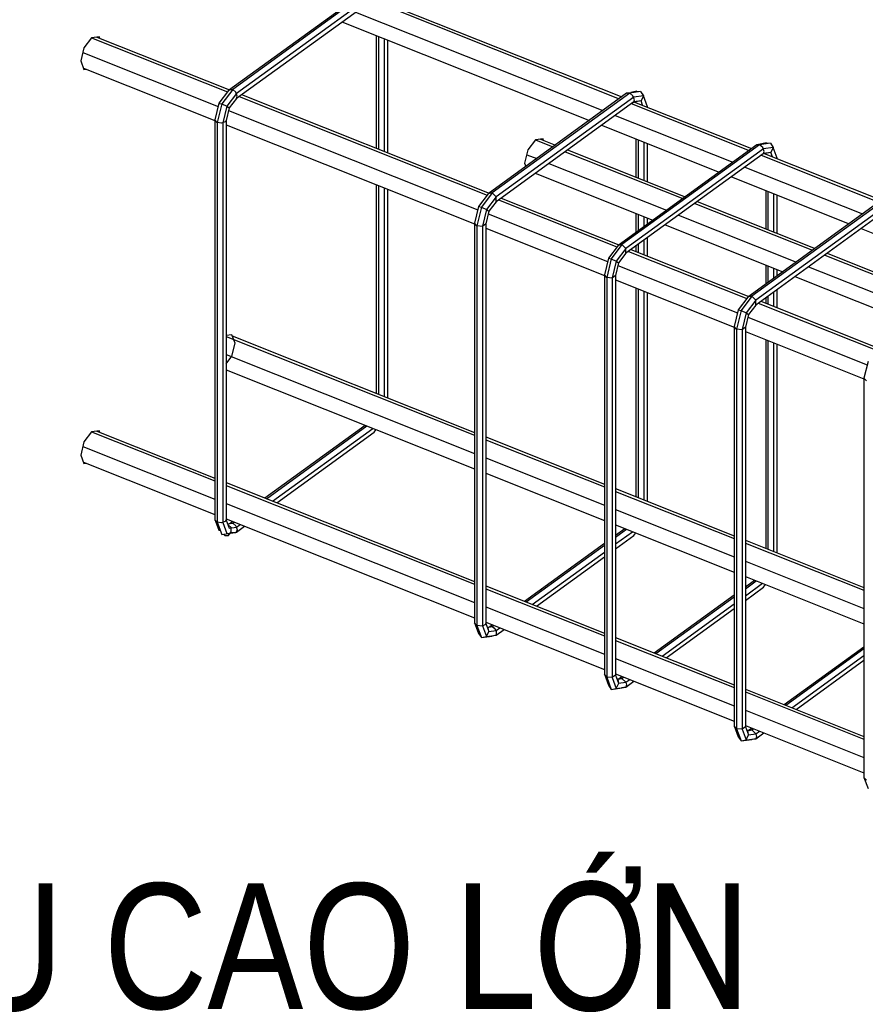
# Model space of a CAD drawing. Header units: millimetres. Extents: x 0 to 84000, y -29700 to 363007.
# Drawn here: x 4941 to 6626, y 290878 to 292855 of the extents above; entities that cross this region are included whole.
import ezdxf

# ---------------------------------------------------------------- set-up
doc = ezdxf.new("R2010")
doc.units = ezdxf.units.MM
doc.linetypes.add('ACAD_ISO10W100', pattern=[18, 12, -3, 0, -3])
doc.layers.add('S-Blur line', color=252, linetype='Continuous', lineweight=9)
doc.layers.add('S-Text', color=3, linetype='Continuous', lineweight=25)
doc.styles.add('VNI-HELVE-CONDENSEN', font='VHELVCN.TTF')

msp = doc.modelspace()

# ---------------------------------------------------------------- linework, layer by layer
at = {"layer": 'S-Blur line'}
for p, q in [((5631.5, 292913.5), (5357.5, 292714.6)), ((5639.1, 292915.2), (5365.5, 292716.3)), ((5647.1, 292907.2), (5373.2, 292708.3)), ((5647.1, 292897.5), (5373.2, 292698.9)), ((5642.7, 292894.3), (6135.6, 292698.1)), ((5648.7, 292897.7), (6140.7, 292701.8)), ((5610.3, 292870.8), (6103.2, 292674.6)), ((5583.2, 292851.2), (6076.2, 292655)), ((5099.9, 292821.7), (5084.5, 292819.4)), ((5095, 292821), (5359.2, 292715.9)), ((5101, 292818.6), (5099.9, 292821.7)), ((5652.2, 292599.3), (5652.2, 292823.7)), ((5656.5, 292597.5), (5656.5, 292822)), ((5084.5, 292819.4), (5069.2, 292799.4)), ((5084.5, 292819.4), (5355.2, 292711.7)), ((5667.8, 292593), (5667.8, 292817.5)), ((5674.5, 292590.4), (5674.5, 292814.8)), ((5069.2, 292799.4), (5062.9, 292773.4)), ((5067, 292790.3), (5336.6, 292682.9)), ((5062.9, 292773.4), (5069.2, 292756.3)), ((5068.2, 292759.1), (5330.1, 292654.8)), ((5069.2, 292756.3), (5073.6, 292756.9)), ((5357.5, 292714.6), (5338.1, 292689.3)), ((5365.5, 292716.3), (5343.8, 292687.9)), ((5373.2, 292708.3), (5353.8, 292683.3)), ((5365.5, 292716.3), (5357.5, 292714.6)), ((5371.9, 292711), (5365.5, 292716.3)), ((5374.5, 292703.3), (5371.9, 292711)), ((5373.2, 292698.9), (5374.5, 292703.3)), ((5378.2, 292702.5), (5872.5, 292505.8)), ((5383.3, 292706.3), (5876.5, 292510)), ((6150, 292709), (5874.7, 292508.7)), ((6156.4, 292709.3), (5882.4, 292510.4)), ((6156.4, 292709.3), (6150, 292709)), ((6178, 292712.3), (6156.4, 292709.3)), ((6163, 292703.9), (6156.4, 292709.3)), ((6165.7, 292695.9), (6163, 292703.9)), ((6183.7, 292703.9), (6164.4, 292701.3)), ((6170.7, 292713), (6178, 292712.3)), ((6178, 292712.3), (6183.7, 292703.9)), ((6183.7, 292703.9), (6179, 292693.9)), ((6191.7, 292682.3), (6183.7, 292703.9)), ((5338.1, 292689.3), (5330.1, 292656.2)), ((5343.8, 292687.9), (5334.8, 292650.6)), ((5338.1, 292688.9), (5343.8, 292687.9)), ((5343.8, 292687.9), (5353.8, 292683.3)), ((5353.8, 292683.3), (5345.8, 292649.9)), ((5353.8, 292683.3), (5358.5, 292679.9)), ((5373.2, 292698.9), (5358.5, 292679.9)), ((6164.4, 292701.3), (5890.4, 292502.7)), ((6164.4, 292691.9), (5890.4, 292493.1)), ((6159.7, 292688.5), (6394.4, 292595.1)), ((6162.1, 292690.3), (6164.4, 292691.9)), ((6168.7, 292691.9), (6163.4, 292691.2)), ((6164.4, 292691.9), (6165.7, 292695.9)), ((6179, 292693.9), (6164.4, 292691.9)), ((6166.3, 292691.6), (6399.4, 292598.8)), ((6166.4, 292691.6), (6166.4, 292691.6)), ((6179, 292693.9), (6168.7, 292691.9)), ((6169.2, 292690.5), (6168.7, 292691.9)), ((6182.2, 292685.3), (6179, 292693.9)), ((6191.7, 292681.5), (6191.7, 292682.3)), ((5358.5, 292679.9), (5352.5, 292654.9)), ((5357.3, 292674.7), (5853.8, 292477.1)), ((6127.3, 292665), (6361.9, 292571.6)), ((5330.1, 292656.2), (5330.1, 291860)), ((5334.8, 292650.6), (5330.1, 292656.2)), ((5334.8, 292650.6), (5334.8, 291854.4)), ((5343.2, 292649.6), (5334.8, 292650.6)), ((5350.5, 292651.9), (5343.2, 292649.6)), ((5345.8, 292649.9), (5345.8, 291853.7)), ((5348.2, 292660.2), (5348.3, 292660.1)), ((5352.5, 292654.9), (5350.5, 292651.9)), ((5352.5, 292654.9), (5352.5, 291858.7)), ((5352.5, 292645.9), (5847.4, 292449)), ((6100.2, 292645.4), (6334.9, 292552)), ((5968.5, 292616.2), (5953.5, 292596.2)), ((5983.8, 292618.2), (5968.5, 292616.2)), ((5968.5, 292616.2), (6003.5, 292602.2)), ((5978.8, 292617.5), (6008.4, 292605.8)), ((5985, 292615), (5983.8, 292618.2)), ((6410, 292606.4), (6133.3, 292406)), ((6415, 292606.2), (6141, 292407.6)), ((6169.4, 292541.7), (6169.4, 292617.9)), ((6173.7, 292540), (6173.7, 292616.2)), ((6185.1, 292535.4), (6185.1, 292611.6)), ((6191.7, 292532.8), (6191.7, 292609)), ((6429.3, 292610.3), (6410, 292606.4)), ((6415, 292606.2), (6410, 292606.4)), ((6436.7, 292609.5), (6415, 292606.2)), ((6421.6, 292601.2), (6415, 292606.2)), ((6429.3, 292610.3), (6436.7, 292609.5)), ((6436.7, 292609.5), (6442.3, 292601.2)), ((5953.5, 292596.2), (5947.1, 292569.8)), ((5951.2, 292586.7), (5971.2, 292578.8)), ((6027.6, 292592.7), (6262.1, 292499.3)), ((6032.4, 292596.2), (6267, 292502.8)), ((6423, 292598.5), (6149, 292399.6)), ((6422.5, 292588.5), (6149, 292390.3)), ((6418.5, 292585.6), (6652.9, 292492.3)), ((6424.3, 292593.2), (6421.6, 292601.2)), ((6422.5, 292588.5), (6423, 292589.2)), ((6427.3, 292589.2), (6422.5, 292588.5)), ((6442.3, 292601.2), (6423, 292598.5)), ((6423, 292589.2), (6424.3, 292593.2)), ((6437.7, 292591.2), (6423, 292589.2)), ((6424.6, 292588.8), (6657.9, 292495.9)), ((6437.7, 292591.2), (6427.3, 292589.2)), ((6427.9, 292587.5), (6427.3, 292589.2)), ((6442.3, 292601.2), (6437.7, 292591.2)), ((6440.8, 292582.5), (6437.7, 292591.2)), ((6450.3, 292579.5), (6442.3, 292601.2)), ((5947.1, 292569.8), (5949.6, 292563.1)), ((5995.3, 292569.2), (6229.8, 292475.9)), ((6450.3, 292578.7), (6450.3, 292579.5)), ((5968.3, 292549.6), (6202.7, 292456.3)), ((6386, 292562), (6620.4, 292468.7)), ((5652.2, 292111.1), (5652.2, 292526.7)), ((5656.5, 292109.4), (5656.5, 292524.9)), ((6359, 292542.4), (6593.4, 292449.1)), ((5667.8, 292104.9), (5667.8, 292520.4)), ((5674.5, 292102.2), (5674.5, 292517.8)), ((5874.7, 292508.7), (5855.4, 292483.4)), ((5882.4, 292510.4), (5861, 292482)), ((5882.4, 292510.4), (5874.7, 292508.7)), ((5890.4, 292502.7), (5882.4, 292510.4)), ((6428, 292438.8), (6428, 292515)), ((6432.3, 292437.1), (6432.3, 292513.2)), ((6443.7, 292432.5), (6443.7, 292508.7)), ((6450.3, 292429.9), (6450.3, 292506.1)), ((5890.4, 292502.7), (5871.1, 292477.4)), ((5890.4, 292493.1), (5875.7, 292474)), ((5890.4, 292493.1), (5890.4, 292502.7)), ((5895.4, 292496.7), (6131, 292402.9)), ((5900.5, 292500.4), (6134.9, 292407.1)), ((6286.2, 292489.7), (6520.8, 292396.4)), ((6291.1, 292493.2), (6525.7, 292399.9)), ((6667.9, 292503.2), (6391.9, 292302.9)), ((6673.6, 292503.4), (6399.6, 292304.5)), ((6681.6, 292495.4), (6407.6, 292296.8)), ((6681.6, 292486), (6407.6, 292287.2)), ((5855.4, 292483.4), (5847.4, 292450.3)), ((5861, 292482), (5852, 292444.7)), ((5855.4, 292483.4), (5861, 292482)), ((5861, 292482), (5871.1, 292477.4)), ((5871.1, 292477.4), (5863, 292444)), ((5875.7, 292474), (5869.7, 292449)), ((5871.1, 292477.4), (5875.7, 292474)), ((5874.5, 292468.9), (6112.4, 292374.2)), ((6169.4, 292432.1), (6169.4, 292469.5)), ((6173.7, 292435.2), (6173.7, 292467.8)), ((6253.9, 292466.3), (6488.5, 292372.9)), ((5847.4, 292450.3), (5847.4, 291654.2)), ((5852, 292444.7), (5847.4, 292450.3)), ((5852, 292444.7), (5852, 291648.5)), ((5863, 292443.7), (5852, 292444.7)), ((5869.7, 292449), (5863, 292443.7)), ((5869.7, 292449), (5869.7, 291652.8)), ((6185.1, 292443.4), (6185.1, 292463.3)), ((6191.7, 292448.3), (6191.7, 292460.6)), ((6226.8, 292446.7), (6461.4, 292353.3)), ((5863, 292444), (5863, 291647.8)), ((5869.7, 292440.1), (6106, 292346.1)), ((6617.5, 292439.5), (6852.1, 292346.2)), ((6133.3, 292406), (6114, 292380.6)), ((6141, 292407.6), (6119.6, 292379.3)), ((6141, 292407.6), (6133.3, 292406)), ((6149, 292400), (6141, 292407.6)), ((6169.4, 292393.4), (6169.4, 292405)), ((6173.7, 292391.7), (6173.7, 292408.2)), ((6185.1, 292387.2), (6185.1, 292416.4)), ((6191.7, 292384.5), (6191.7, 292421.2)), ((6149, 292400), (6129.7, 292374.6)), ((6149, 292390.3), (6134.3, 292371.3)), ((6149, 292390.3), (6149, 292400)), ((6153.9, 292393.8), (6389.7, 292300)), ((6159, 292397.5), (6393.7, 292304.1)), ((6544.9, 292386.8), (6779.4, 292293.4)), ((6549.7, 292390.3), (6784.3, 292297)), ((6114, 292380.6), (6106, 292347.6)), ((6119.6, 292379.3), (6110.6, 292341.9)), ((6114, 292380.6), (6119.6, 292379.3)), ((6119.6, 292379.3), (6129.7, 292374.6)), ((6129.7, 292374.6), (6121.7, 292341.2)), ((6134.3, 292371.3), (6128.3, 292346.2)), ((6129.7, 292374.6), (6134.3, 292371.3)), ((6133.1, 292366), (6371.1, 292271.3)), ((6428, 292329), (6428, 292366.6)), ((6110.6, 292341.9), (6106, 292347.6)), ((6106, 292347.2), (6106, 291551.4)), ((6128.3, 292346.2), (6121.6, 292340.9)), ((6128.3, 292345.9), (6128.3, 291549.7)), ((6432.3, 292332.2), (6432.3, 292364.9)), ((6443.7, 292340.4), (6443.7, 292360.3)), ((6450.3, 292345.2), (6450.3, 292357.7)), ((6512.6, 292363.3), (6747.1, 292270)), ((6110.6, 292341.9), (6110.6, 291545.7)), ((6121.6, 292340.9), (6110.6, 292341.9)), ((6121.7, 292341.2), (6121.7, 291545)), ((6128.3, 292337.2), (6364.6, 292243.1)), ((6485.5, 292343.7), (6720, 292250.4)), ((6169.4, 291905.3), (6169.4, 292320.8)), ((6173.7, 291903.6), (6173.7, 292319.1)), ((6185.1, 291899), (6185.1, 292314.6)), ((6191.7, 291896.4), (6191.7, 292311.9)), ((6443.7, 292284.3), (6443.7, 292313.3)), ((6450.3, 292281.6), (6450.3, 292318.2)), ((6391.9, 292302.9), (6372.6, 292277.5)), ((6399.6, 292304.5), (6378.3, 292276.2)), ((6407.6, 292296.8), (6388.3, 292271.5)), ((6399.6, 292304.5), (6391.9, 292302.9)), ((6407.6, 292287.2), (6392.9, 292268.1)), ((6407.6, 292296.8), (6399.6, 292304.5)), ((6407.6, 292287.2), (6407.6, 292296.8)), ((6412.7, 292290.8), (6648.3, 292197.1)), ((6417.8, 292294.6), (6652.2, 292201.3)), ((6428, 292290.5), (6428, 292301.9)), ((6432.3, 292288.8), (6432.3, 292305.1)), ((6372.6, 292277.5), (6364.6, 292244.5)), ((6378.3, 292276.2), (6369.2, 292238.8)), ((6372.6, 292277.5), (6378.3, 292276.2)), ((6378.3, 292276.2), (6388.3, 292271.5)), ((6388.3, 292271.5), (6380.3, 292238.1)), ((6392.9, 292268.1), (6386.9, 292243.1)), ((6388.3, 292271.5), (6392.9, 292268.1)), ((6391.7, 292263), (6629.7, 292168.3)), ((5363.8, 292228.1), (5352.5, 292226.6)), ((5370.2, 292211.1), (5363.8, 292228.1)), ((6364.6, 292244.5), (6364.6, 291448.3)), ((6369.2, 292238.8), (6364.6, 292244.5)), ((6369.2, 292238.8), (6369.2, 291442.6)), ((6380.2, 292237.8), (6369.2, 292238.8)), ((6386.9, 292243.1), (6380.2, 292237.8)), ((6380.3, 292238.1), (6380.3, 291441.9)), ((6386.9, 292243.1), (6386.9, 291446.9)), ((6386.9, 292234.2), (6623.2, 292140.2)), ((5352.5, 292224.6), (5847.4, 292027.7)), ((5363.8, 292185.1), (5370.2, 292211.1)), ((5364.8, 292225.5), (5847.4, 292033.5)), ((6428, 291802.4), (6428, 292217.9)), ((6432.3, 291800.6), (6432.3, 292216.2)), ((6443.7, 291796.1), (6443.7, 292211.7)), ((6450.3, 291793.5), (6450.3, 292209)), ((5352.5, 292188.5), (5847.4, 291991.5)), ((5352.5, 292169.9), (5363.8, 292185.1)), ((6631.2, 292174.7), (6623.2, 292141.7)), ((5352.5, 292157.8), (5847.4, 291960.9)), ((6623.2, 292141.7), (6623.2, 291345.5)), ((6627.9, 292136), (6623.2, 292141.7)), ((5084.5, 292034.6), (5069.2, 292014.5)), ((5099.9, 292036.6), (5084.5, 292034.6)), ((5084.5, 292034.6), (5330.1, 291936.8)), ((5094.8, 292035.9), (5330.1, 291942.3)), ((5101, 292033.5), (5099.9, 292036.6)), ((5429.4, 291902.8), (5629.3, 292047.7)), ((5433, 291901.3), (5632.7, 292046.3)), ((5445.1, 291896.5), (5645, 292041.4)), ((5453.7, 291893.1), (5647.1, 292033.6)), ((5647.1, 292033.6), (5651.2, 292038.9)), ((5069.2, 292014.5), (5062.9, 291988.2)), ((5869.7, 292024.6), (6106, 291930.5)), ((5869.7, 292018.8), (6106, 291924.8)), ((5066.9, 292005.1), (5330.1, 291900.4)), ((5062.9, 291988.2), (5069.2, 291971.2)), ((5068, 291974.3), (5330.1, 291870)), ((5069.2, 291971.2), (5074.3, 291971.8)), ((5869.7, 291982.6), (6106, 291888.6)), ((5869.7, 291952), (6106, 291857.9)), ((5352.5, 291933.4), (5847.4, 291736.4)), ((5352.5, 291927.9), (5847.4, 291730.9)), ((6128.3, 291921.6), (6364.6, 291827.6)), ((6128.3, 291915.9), (6364.6, 291821.8)), ((5352.5, 291891.5), (5847.4, 291694.5)), ((6128.3, 291879.7), (6364.6, 291785.7)), ((5330.1, 291860), (5338.1, 291838.4)), ((5330.1, 291858.4), (5330.5, 291859.1)), ((5334.8, 291854.4), (5330.1, 291858.4)), ((5334.8, 291854.4), (5343.8, 291830.3)), ((5343.2, 291853.4), (5334.8, 291854.4)), ((5350.5, 291855.7), (5343.2, 291853.4)), ((5345.8, 291853.7), (5353.8, 291832.3)), ((5352.5, 291860), (5350.5, 291855.7)), ((5352.5, 291861.1), (5847.4, 291664.1)), ((5352.5, 291858.7), (5358.5, 291842.4)), ((5355.3, 291851), (5365.5, 291852.4)), ((5358.6, 291851.5), (5358.8, 291852)), ((5358.8, 291852), (5365.5, 291852.4)), ((5359.4, 291852.1), (5365, 291856.1)), ((5365.5, 291852.4), (5368.6, 291854.6)), ((5365.5, 291852.4), (5371.9, 291847)), ((5338.1, 291838.4), (5340.7, 291838.7)), ((5343.8, 291830.3), (5365.5, 291833.3)), ((5353.8, 291832.3), (5373.2, 291834.7)), ((5356.8, 291849.4), (5356, 291849.3)), ((5362.2, 291843.7), (5356.8, 291849.4)), ((5357.5, 291828.3), (5362.5, 291835)), ((5358.5, 291842.4), (5373.2, 291844.4)), ((5371.9, 291833.3), (5362.1, 291833.3)), ((5362.5, 291835), (5362.2, 291843.7)), ((5371.9, 291847), (5374.5, 291839)), ((5374.5, 291839), (5371.9, 291833.3)), ((5373.2, 291844.4), (5380.7, 291849.8)), ((5373.2, 291834.7), (5389.3, 291846.4)), ((6128.3, 291849), (6364.6, 291755)), ((6128.3, 291828.6), (6146.5, 291841.8)), ((6128.3, 291824.7), (6150, 291840.4)), ((6128.3, 291811.2), (6162, 291835.6)), ((6164.4, 291827.7), (6168.5, 291833.1)), ((5347.3, 291830.8), (5350.2, 291828)), ((5350.2, 291828), (5357.5, 291828.3)), ((5946.6, 291696.9), (6106, 291812.4)), ((6128.3, 291801.6), (6164.4, 291827.7)), ((6386.9, 291818.7), (6623.2, 291724.7)), ((6386.9, 291812.9), (6623.2, 291718.9)), ((5950.1, 291695.5), (6106, 291808.5)), ((5962.3, 291690.7), (6106, 291795)), ((5970.7, 291687.3), (6106, 291785.4)), ((6386.9, 291776.8), (6623.2, 291682.7)), ((6386.9, 291746.1), (6623.2, 291652.1)), ((6386.9, 291725.8), (6405, 291738.9)), ((6386.9, 291721.9), (6408.5, 291737.5)), ((5869.7, 291727.5), (6106, 291633.5)), ((5869.7, 291722), (6106, 291628)), ((6386.9, 291708.1), (6420.8, 291732.7)), ((6386.9, 291698.7), (6423, 291724.9)), ((6423, 291724.9), (6427, 291730.2)), ((6205.3, 291594), (6364.6, 291709.6)), ((6208.8, 291592.6), (6364.6, 291705.7)), ((5869.7, 291685.6), (6106, 291591.6)), ((6220.9, 291587.8), (6364.6, 291691.9)), ((6229.4, 291584.4), (6364.6, 291682.5)), ((5852, 291648.5), (5847.4, 291654.2)), ((5847.4, 291654.2), (5855.4, 291632.5)), ((5869.7, 291655.2), (6106, 291561.2)), ((5852, 291648.5), (5861, 291624.5)), ((5863, 291647.5), (5852, 291648.5)), ((5867.7, 291649.8), (5863, 291647.5)), ((5863, 291647.8), (5871.1, 291626.5)), ((5869.7, 291652.8), (5867.7, 291649.8)), ((5869.7, 291652.8), (5875.7, 291636.5)), ((5871.1, 291626.5), (5875.7, 291636.5)), ((5872.8, 291644.5), (5874.7, 291644.8)), ((5874.7, 291644.8), (5882.2, 291650.2)), ((5875.7, 291636.5), (5874.7, 291644.8)), ((5875.7, 291636.5), (5890.4, 291638.5)), ((5875.8, 291645.6), (5882.4, 291646.5)), ((5882.4, 291646.5), (5885.7, 291648.8)), ((5882.4, 291646.5), (5885.7, 291643.8)), ((5885.7, 291643.8), (5890.4, 291638.5)), ((5890.4, 291638.5), (5898, 291644)), ((5890.4, 291629.1), (5906.3, 291640.6)), ((5890.4, 291638.5), (5890.4, 291629.1)), ((5855.4, 291632.5), (5861, 291624.5)), ((5861, 291624.5), (5882.4, 291627.5)), ((5861, 291624.5), (5871.1, 291626.5)), ((5871.1, 291626.5), (5890.4, 291629.1)), ((5890.4, 291629.1), (5882.4, 291627.5)), ((6128.3, 291624.6), (6364.6, 291530.6)), ((6128.3, 291619.1), (6364.6, 291525.1)), ((6463.9, 291491.1), (6623.2, 291606.5)), ((6467.3, 291489.7), (6623.2, 291602.6)), ((6128.3, 291582.7), (6364.6, 291488.7)), ((6479.6, 291484.8), (6623.2, 291589.1)), ((6488, 291481.5), (6623.2, 291579.5)), ((6106, 291551.4), (6114, 291529.7)), ((6110.6, 291545.7), (6106, 291551.4)), ((6110.6, 291545.7), (6119.6, 291521.3)), ((6121.7, 291545), (6110.6, 291545.7)), ((6128.3, 291549.7), (6121.7, 291545)), ((6121.7, 291545), (6129.7, 291523.4)), ((6128.3, 291552.3), (6364.6, 291458.2)), ((6128.3, 291551.4), (6128.3, 291549.7)), ((6128.3, 291549.7), (6134.3, 291533.7)), ((6131.2, 291542.1), (6135.6, 291543.4)), ((6133.3, 291541.7), (6131.2, 291542.1)), ((6131.4, 291541.4), (6133.3, 291541.7)), ((6133.3, 291541.7), (6141, 291543.4)), ((6134.5, 291533.7), (6133.3, 291541.7)), ((6134.3, 291533.7), (6149, 291535.7)), ((6135.6, 291543.4), (6140.9, 291547.2)), ((6135.6, 291543.4), (6141, 291543.4)), ((6141, 291543.4), (6144.4, 291545.9)), ((6141, 291543.4), (6149, 291535.7)), ((6149, 291535.7), (6156.4, 291541.1)), ((6149, 291526), (6165, 291537.6)), ((6149, 291535.7), (6150.3, 291530.4)), ((6114, 291529.7), (6119.6, 291521.3)), ((6119.6, 291521.3), (6141, 291524.4)), ((6119.6, 291521.3), (6129.7, 291523.4)), ((6129.7, 291523.4), (6134.5, 291533.7)), ((6129.7, 291523.4), (6149, 291526)), ((6149, 291526), (6141, 291524.4)), ((6150.3, 291530.4), (6149, 291526)), ((6386.9, 291521.7), (6623.2, 291427.6)), ((6386.9, 291516.2), (6623.2, 291422.1)), ((6386.9, 291479.8), (6623.2, 291385.7)), ((6364.6, 291448.6), (6372.6, 291426.9)), ((6369.2, 291442.9), (6364.6, 291448.6)), ((6369.2, 291442.9), (6378.3, 291418.6)), ((6380.3, 291442.3), (6369.2, 291442.9)), ((6386.9, 291446.9), (6380.3, 291442.3)), ((6380.3, 291442.3), (6388.3, 291420.6)), ((6386.9, 291449.3), (6623.2, 291355.3)), ((6386.9, 291448.6), (6386.9, 291446.9)), ((6386.9, 291446.9), (6392.9, 291430.9)), ((6389.8, 291439.3), (6394.2, 291440.6)), ((6391.9, 291438.9), (6389.8, 291439.3)), ((6390, 291438.7), (6391.9, 291438.9)), ((6391.9, 291438.9), (6399.4, 291444.4)), ((6391.9, 291438.9), (6399.6, 291440.6)), ((6393.1, 291430.9), (6391.9, 291438.9)), ((6394.2, 291440.6), (6399.6, 291444.5)), ((6394.2, 291440.6), (6399.6, 291440.6)), ((6399.6, 291440.6), (6403, 291443.1)), ((6399.6, 291440.6), (6402.9, 291443)), ((6399.6, 291440.6), (6407.6, 291432.9)), ((6407.6, 291432.9), (6415, 291438.3)), ((6407.6, 291432.6), (6415.2, 291438.1)), ((6372.6, 291426.9), (6378.3, 291418.6)), ((6378.3, 291418.6), (6399.6, 291421.6)), ((6378.3, 291418.6), (6388.3, 291420.6)), ((6388.3, 291420.6), (6393.1, 291430.9)), ((6388.3, 291420.6), (6407.6, 291423.2)), ((6392.9, 291430.9), (6407.6, 291432.9)), ((6407.6, 291423.2), (6399.6, 291421.6)), ((6407.6, 291423.2), (6423.6, 291434.9)), ((6407.6, 291423.2), (6423.5, 291434.8)), ((6407.6, 291432.9), (6409, 291427.6)), ((6409, 291427.6), (6407.6, 291423.2)), ((6623.2, 291345.8), (6631.2, 291324.1)), ((6627.9, 291340.2), (6623.2, 291345.8))]:
    msp.add_line(p, q, dxfattribs=at)
at = {"layer": 'S-Blur line', "linetype": 'ACAD_ISO10W100'}
msp.add_line((6170.7, 292713), (6150, 292709), dxfattribs=at)

# ---------------------------------------------------------------- texts
at = {"layer": 'S-Text', "style": 'VNI-HELVE-CONDENSEN'}
msp.add_text('- NEÁU DAÀM COÙ CHIEÀU CAO LÔÙN', height=250, dxfattribs=at).set_placement((2061.3, 290884.9))

doc.saveas('drawing.dxf')
